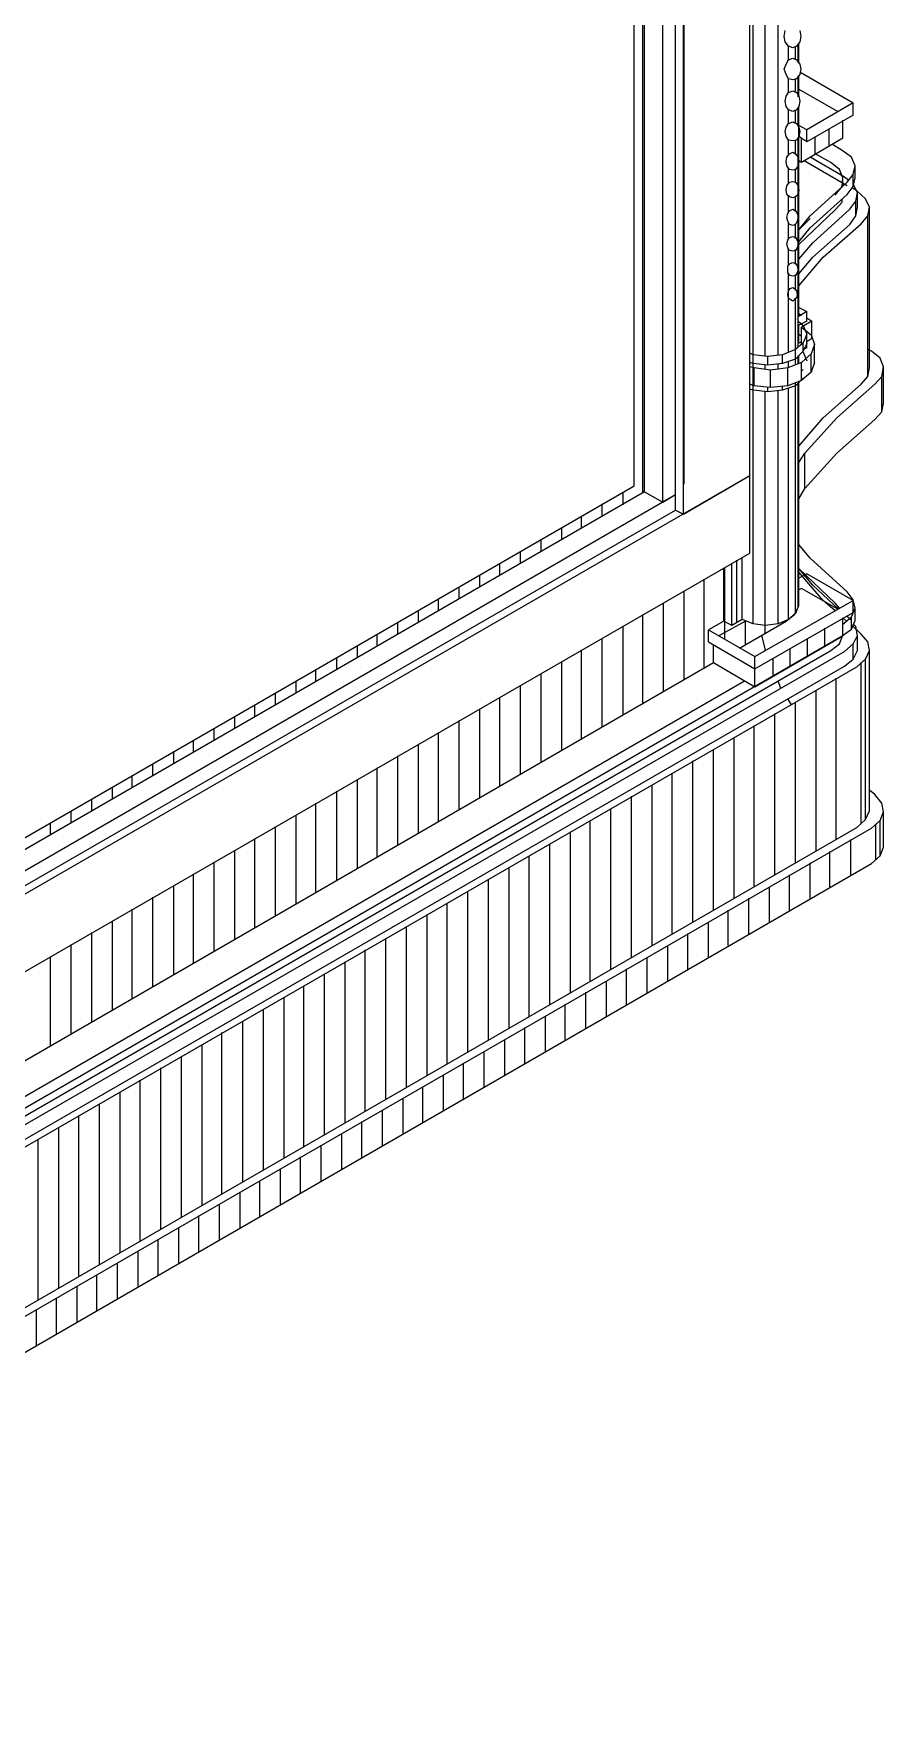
# Model space of a CAD drawing. Header units: inches. Extents: x 0.3 to 16.2, y 0.3 to 11.4.
# Drawn here: x 13.609 to 13.997, y 7.476 to 8.242 of the extents above; entities that cross this region are included whole.
import ezdxf

# ---------------------------------------------------------------- set-up
doc = ezdxf.new("R2010")
doc.units = ezdxf.units.IN
doc.header["$LTSCALE"] = 0.009843
doc.header["$MEASUREMENT"] = 0
doc.layers.add('GEOMETRY', color=7, linetype='Continuous')

msp = doc.modelspace()

# ---------------------------------------------------------------- linework, layer by layer
at = {"layer": 'GEOMETRY'}
for p, q in [((13.90551, 8.02205), (13.90551, 8.57598)), ((13.90591, 8.03583), (13.90591, 8.57638)), ((13.89606, 8.02756), (13.89606, 8.56772)), ((13.90197, 8.0311), (13.90197, 8.57126)), ((13.88701, 8.03189), (13.88701, 8.5626)), ((13.8878, 8.03228), (13.8878, 8.56299)), ((13.88307, 8.03504), (13.88307, 8.55079)), ((13.93583, 8.03976), (13.93583, 8.53268)), ((13.9374, 7.97205), (13.9374, 8.53189)), ((13.94882, 8.09488), (13.94882, 8.51299)), ((13.94291, 8.09449), (13.94291, 8.5126)), ((13.94291, 8.09449), (13.94291, 8.5126)), ((13.95157, 8.24016), (13.95197, 8.24291)), ((13.95197, 8.2378), (13.95157, 8.24016)), ((13.95354, 8.23583), (13.95197, 8.2378)), ((13.95866, 8.2378), (13.95709, 8.23583)), ((13.95866, 8.24291), (13.95906, 8.24016)), ((13.95906, 8.24016), (13.95866, 8.2378)), ((13.95551, 8.23504), (13.95354, 8.23583)), ((13.95354, 8.22953), (13.95354, 8.23583)), ((13.95354, 8.22953), (13.95354, 8.23583)), ((13.95354, 8.22953), (13.95551, 8.23031)), ((13.95709, 8.23583), (13.95551, 8.23504)), ((13.95551, 8.23031), (13.95709, 8.22953)), ((13.95669, 8.22953), (13.95669, 8.23543)), ((13.95787, 8.22835), (13.95787, 8.23661)), ((13.95787, 8.22835), (13.95787, 8.23661)), ((13.95827, 8.22835), (13.95827, 8.23701)), ((13.95827, 8.22835), (13.95827, 8.23701)), ((13.95827, 8.22795), (13.95827, 8.23701)), ((13.95827, 8.22795), (13.95827, 8.23701)), ((13.95157, 8.2252), (13.95236, 8.22756)), ((13.95236, 8.22283), (13.95157, 8.2252)), ((13.95236, 8.22756), (13.95354, 8.22953)), ((13.95354, 8.22087), (13.95236, 8.22283)), ((13.95709, 8.22953), (13.95866, 8.22756)), ((13.95866, 8.22283), (13.95709, 8.22087)), ((13.95787, 8.2126), (13.95787, 8.22205)), ((13.95787, 8.21339), (13.95787, 8.22205)), ((13.95827, 8.21299), (13.95827, 8.22244)), ((13.95827, 8.21299), (13.95827, 8.22244)), ((13.95827, 8.21339), (13.95827, 8.22205)), ((13.95827, 8.21339), (13.95827, 8.22205)), ((13.95866, 8.22756), (13.95906, 8.2252)), ((13.95906, 8.2252), (13.95866, 8.22283)), ((13.95866, 8.22402), (13.98307, 8.20984)), ((13.95236, 8.21299), (13.95354, 8.21457)), ((13.95551, 8.22047), (13.95354, 8.22087)), ((13.95354, 8.21457), (13.95354, 8.22087)), ((13.95354, 8.21457), (13.95354, 8.22087)), ((13.95354, 8.21457), (13.95551, 8.21535)), ((13.95709, 8.22087), (13.95551, 8.22047)), ((13.95551, 8.21535), (13.95709, 8.21457)), ((13.95669, 8.21457), (13.95669, 8.22087)), ((13.95709, 8.21457), (13.95827, 8.21299)), ((13.95827, 8.21614), (13.97598, 8.20591)), ((13.95197, 8.21063), (13.95236, 8.21299)), ((13.95236, 8.20827), (13.95197, 8.21063)), ((13.95354, 8.20669), (13.95236, 8.20827)), ((13.95827, 8.20827), (13.95709, 8.20669)), ((13.95787, 8.19921), (13.95787, 8.20787)), ((13.95827, 8.21299), (13.95866, 8.21063)), ((13.95866, 8.21063), (13.95827, 8.20827)), ((13.95827, 8.1122), (13.95827, 8.20827)), ((13.95827, 8.17992), (13.95827, 8.20827)), ((13.95827, 8.20394), (13.95827, 8.20827)), ((13.95827, 8.1126), (13.95827, 8.20827)), ((13.98307, 8.20984), (13.96181, 8.19764)), ((13.98307, 8.20984), (13.96181, 8.19764)), ((13.98307, 8.20433), (13.98307, 8.20984)), ((13.95236, 8.19882), (13.95354, 8.20039)), ((13.95551, 8.20591), (13.95354, 8.20669)), ((13.95354, 8.20039), (13.95354, 8.20669)), ((13.95354, 8.20039), (13.95354, 8.20669)), ((13.95354, 8.20039), (13.95551, 8.20118)), ((13.95709, 8.20669), (13.95551, 8.20591)), ((13.95551, 8.20118), (13.95709, 8.20039)), ((13.95669, 8.20039), (13.95669, 8.20669)), ((13.95709, 8.20039), (13.95827, 8.19882)), ((13.96181, 8.19764), (13.95827, 8.19961)), ((13.96181, 8.19764), (13.95827, 8.19961)), ((13.96181, 8.19764), (13.95827, 8.19961)), ((13.98307, 8.20433), (13.96181, 8.19213)), ((13.97835, 8.1937), (13.97835, 8.20197)), ((13.95197, 8.19685), (13.95236, 8.19882)), ((13.95236, 8.19449), (13.95197, 8.19685)), ((13.95354, 8.19291), (13.95236, 8.19449)), ((13.95354, 8.18622), (13.95354, 8.19331)), ((13.95354, 8.18622), (13.95354, 8.19331)), ((13.95551, 8.19252), (13.95354, 8.19291)), ((13.95709, 8.19291), (13.95551, 8.19252)), ((13.95669, 8.18661), (13.95669, 8.19291)), ((13.95827, 8.19449), (13.95709, 8.19291)), ((13.95787, 8.09843), (13.95787, 8.19409)), ((13.95827, 8.19882), (13.95866, 8.19685)), ((13.95866, 8.19685), (13.95827, 8.19449)), ((13.95945, 8.1937), (13.95827, 8.19449)), ((13.95945, 8.1937), (13.95827, 8.19449)), ((13.96181, 8.19213), (13.95827, 8.19449)), ((13.97835, 8.1937), (13.95945, 8.18268)), ((13.95945, 8.18268), (13.95945, 8.1937)), ((13.96181, 8.19213), (13.96181, 8.19764)), ((13.96575, 8.18622), (13.96575, 8.19449)), ((13.97205, 8.19016), (13.97205, 8.19803)), ((13.95236, 8.18307), (13.95276, 8.18504)), ((13.95276, 8.18504), (13.95394, 8.18661)), ((13.95394, 8.18661), (13.95551, 8.1874)), ((13.95551, 8.1874), (13.95669, 8.18661)), ((13.95669, 8.18661), (13.95787, 8.18504)), ((13.95787, 8.18504), (13.95827, 8.18307)), ((13.97913, 8.17598), (13.96339, 8.18504)), ((13.97283, 8.18268), (13.96575, 8.18661)), ((13.97795, 8.18819), (13.97362, 8.19094)), ((13.98228, 8.18504), (13.97795, 8.18819)), ((13.98386, 8.1811), (13.98228, 8.18504)), ((13.95276, 8.1811), (13.95236, 8.18307)), ((13.95394, 8.17953), (13.95276, 8.1811)), ((13.95354, 8.17323), (13.95354, 8.17992)), ((13.95354, 8.17323), (13.95354, 8.17992)), ((13.95551, 8.17913), (13.95394, 8.17953)), ((13.95669, 8.17953), (13.95551, 8.17913)), ((13.95787, 8.1811), (13.95669, 8.17953)), ((13.95669, 8.17362), (13.95669, 8.17953)), ((13.95827, 8.18307), (13.95787, 8.1811)), ((13.95787, 8.17598), (13.95827, 8.17992)), ((13.95945, 8.18268), (13.95827, 8.18346)), ((13.98031, 8.17205), (13.96063, 8.18346)), ((13.97677, 8.17953), (13.97283, 8.18268)), ((13.97835, 8.17559), (13.97677, 8.17953)), ((13.98031, 8.17362), (13.98307, 8.17717)), ((13.98031, 8.17362), (13.98307, 8.17717)), ((13.98307, 8.17717), (13.98386, 8.1811)), ((13.98307, 8.17717), (13.98386, 8.1811)), ((13.98307, 8.17165), (13.98307, 8.17717)), ((13.98386, 8.17559), (13.98386, 8.1811)), ((13.95236, 8.17008), (13.95276, 8.17205)), ((13.95276, 8.16811), (13.95236, 8.17008)), ((13.95276, 8.17205), (13.95394, 8.17362)), ((13.95394, 8.17362), (13.95551, 8.17402)), ((13.95551, 8.17402), (13.95669, 8.17362)), ((13.95669, 8.17362), (13.95787, 8.17205)), ((13.95787, 8.17205), (13.95827, 8.17008)), ((13.95827, 8.17008), (13.95787, 8.16811)), ((13.96339, 8.15827), (13.98031, 8.17362)), ((13.96339, 8.15827), (13.98031, 8.17362)), ((13.9748, 8.16772), (13.97795, 8.17165)), ((13.9748, 8.16772), (13.97795, 8.17165)), ((13.97795, 8.17165), (13.97835, 8.17559)), ((13.97795, 8.17165), (13.97835, 8.17559)), ((13.97835, 8.17165), (13.97835, 8.17559)), ((13.9811, 8.17441), (13.97913, 8.17598)), ((13.98031, 8.16811), (13.98307, 8.17165)), ((13.98465, 8.16969), (13.98268, 8.17087)), ((13.98307, 8.17165), (13.98386, 8.17559)), ((13.98504, 8.1689), (13.98307, 8.17283)), ((13.98425, 8.16496), (13.98504, 8.1689)), ((13.98425, 8.16496), (13.98504, 8.1689)), ((13.98858, 8.16614), (13.98465, 8.16969)), ((13.98504, 8.1622), (13.98504, 8.1689)), ((13.95394, 8.16693), (13.95276, 8.16811)), ((13.95354, 8.16024), (13.95354, 8.16732)), ((13.95354, 8.16024), (13.95354, 8.16732)), ((13.95551, 8.16654), (13.95394, 8.16693)), ((13.95394, 8.16063), (13.95551, 8.16142)), ((13.95669, 8.16693), (13.95551, 8.16654)), ((13.95551, 8.16142), (13.95669, 8.16063)), ((13.95787, 8.16811), (13.95669, 8.16693)), ((13.95669, 8.16063), (13.95669, 8.16693)), ((13.95827, 8.14528), (13.9748, 8.16102)), ((13.96339, 8.15276), (13.98031, 8.16811)), ((13.96457, 8.14606), (13.9815, 8.16142)), ((13.96457, 8.14606), (13.9815, 8.16142)), ((13.9748, 8.16102), (13.97795, 8.16457)), ((13.97795, 8.16457), (13.97795, 8.16614)), ((13.9815, 8.16142), (13.98425, 8.16496)), ((13.9815, 8.16142), (13.98425, 8.16496)), ((13.98425, 8.15827), (13.98425, 8.16496)), ((13.98425, 8.15827), (13.98504, 8.1622)), ((13.99055, 8.1622), (13.98858, 8.16614)), ((13.98976, 8.15827), (13.99055, 8.1622)), ((13.98976, 8.15827), (13.99055, 8.1622)), ((13.99055, 8.08898), (13.99055, 8.1622)), ((13.95276, 8.15748), (13.95315, 8.15945)), ((13.95315, 8.15591), (13.95276, 8.15748)), ((13.95315, 8.15945), (13.95394, 8.16063)), ((13.95394, 8.15433), (13.95315, 8.15591)), ((13.95354, 8.14764), (13.95354, 8.15512)), ((13.95354, 8.14764), (13.95354, 8.15512)), ((13.95551, 8.15394), (13.95394, 8.15433)), ((13.95669, 8.15433), (13.95551, 8.15394)), ((13.95669, 8.16063), (13.95748, 8.15945)), ((13.95748, 8.15591), (13.95669, 8.15433)), ((13.95669, 8.14803), (13.95669, 8.15472)), ((13.95748, 8.15945), (13.95787, 8.15748)), ((13.95787, 8.15748), (13.95748, 8.15591)), ((13.95827, 8.15197), (13.96339, 8.15827)), ((13.95827, 8.15197), (13.96339, 8.15827)), ((13.95827, 8.15197), (13.96339, 8.15709)), ((13.95827, 8.15197), (13.96339, 8.15709)), ((13.96457, 8.13937), (13.9815, 8.15433)), ((13.96929, 8.13937), (13.98661, 8.15472)), ((13.96929, 8.13937), (13.98661, 8.15472)), ((13.9815, 8.15433), (13.98425, 8.15827)), ((13.98661, 8.15472), (13.98976, 8.15827)), ((13.98661, 8.15472), (13.98976, 8.15827)), ((13.98976, 8.08504), (13.98976, 8.15827)), ((13.95276, 8.14567), (13.95315, 8.14724)), ((13.95315, 8.1437), (13.95276, 8.14567)), ((13.95315, 8.14724), (13.95394, 8.14843)), ((13.95394, 8.14843), (13.95551, 8.14882)), ((13.95551, 8.14882), (13.95669, 8.14843)), ((13.95669, 8.14843), (13.95748, 8.14724)), ((13.95748, 8.14724), (13.95787, 8.14567)), ((13.95787, 8.14567), (13.95748, 8.1437)), ((13.95827, 8.14646), (13.96339, 8.15276)), ((13.95827, 8.13858), (13.96457, 8.14606)), ((13.95827, 8.13858), (13.96457, 8.14606)), ((13.95394, 8.14252), (13.95315, 8.1437)), ((13.95354, 8.13583), (13.95354, 8.14331)), ((13.95354, 8.13583), (13.95354, 8.14331)), ((13.95551, 8.14213), (13.95394, 8.14252)), ((13.95669, 8.14252), (13.95551, 8.14213)), ((13.95748, 8.1437), (13.95669, 8.14252)), ((13.95669, 8.13622), (13.95669, 8.14291)), ((13.95827, 8.13189), (13.96457, 8.13937)), ((13.95827, 8.12638), (13.96929, 8.13937)), ((13.95827, 8.12638), (13.96929, 8.13937)), ((13.95315, 8.13543), (13.95433, 8.13661)), ((13.95315, 8.13386), (13.95315, 8.13543)), ((13.95315, 8.13228), (13.95315, 8.13386)), ((13.95433, 8.1311), (13.95315, 8.13228)), ((13.95354, 8.09606), (13.95354, 8.13189)), ((13.95354, 8.09606), (13.95354, 8.13189)), ((13.95433, 8.13661), (13.95551, 8.13701)), ((13.95551, 8.13071), (13.95433, 8.1311)), ((13.95551, 8.13701), (13.95669, 8.13661)), ((13.95669, 8.1311), (13.95551, 8.13071)), ((13.95669, 8.13661), (13.95748, 8.13543)), ((13.95748, 8.13228), (13.95669, 8.1311)), ((13.95669, 8.12441), (13.95669, 8.1315)), ((13.95748, 8.13543), (13.95787, 8.13386)), ((13.95787, 8.13386), (13.95748, 8.13228)), ((13.95315, 8.12244), (13.95354, 8.12402)), ((13.95354, 8.12402), (13.95433, 8.1252)), ((13.95433, 8.1252), (13.95551, 8.12559)), ((13.95551, 8.12559), (13.9563, 8.1252)), ((13.9563, 8.1252), (13.95709, 8.12402)), ((13.95709, 8.12402), (13.95748, 8.12244)), ((13.95354, 8.12087), (13.95315, 8.12244)), ((13.95433, 8.12008), (13.95354, 8.12087)), ((13.95551, 8.11929), (13.95433, 8.12008)), ((13.9563, 8.12008), (13.95551, 8.11929)), ((13.95709, 8.12087), (13.9563, 8.12008)), ((13.95669, 8.09016), (13.95669, 8.12047)), ((13.95748, 8.12244), (13.95709, 8.12087)), ((13.95827, 8.11654), (13.96181, 8.11457)), ((13.95669, 8.11142), (13.95669, 8.11142)), ((13.95669, 8.11142), (13.95669, 8.11142)), ((13.95669, 8.11142), (13.95669, 8.11102)), ((13.95669, 8.10748), (13.95669, 8.11142)), ((13.95669, 8.10748), (13.95669, 8.10748)), ((13.96181, 8.11457), (13.95787, 8.1122)), ((13.96181, 8.11457), (13.95787, 8.1122)), ((13.96181, 8.11024), (13.95787, 8.10827)), ((13.95787, 8.11024), (13.96024, 8.10827)), ((13.95827, 8.11378), (13.95945, 8.11299)), ((13.95827, 8.1), (13.95827, 8.10827)), ((13.95827, 8.1), (13.95827, 8.10827)), ((13.96417, 8.11024), (13.95945, 8.10748)), ((13.96417, 8.11024), (13.95945, 8.10748)), ((13.95945, 8.10748), (13.96378, 8.10394)), ((13.95945, 8.09961), (13.95945, 8.10748)), ((13.96024, 8.10827), (13.96181, 8.10433)), ((13.96181, 8.11024), (13.96181, 8.11457)), ((13.96181, 8.11181), (13.96417, 8.11024)), ((13.96417, 8.10236), (13.96417, 8.11024)), ((13.96024, 8.10039), (13.95669, 8.09724)), ((13.96024, 8.10039), (13.95669, 8.09724)), ((13.95945, 8.10079), (13.95787, 8.1)), ((13.95945, 8.10079), (13.95787, 8.1)), ((13.95827, 8.10433), (13.95945, 8.10354)), ((13.96024, 8.1), (13.95945, 8.09961)), ((13.96181, 8.10433), (13.96024, 8.10039)), ((13.96181, 8.10433), (13.96024, 8.10039)), ((13.96024, 8.09646), (13.96024, 8.10039)), ((13.96181, 8.1), (13.96024, 8.09646)), ((13.96181, 8.1), (13.96181, 8.10433)), ((13.96417, 8.10236), (13.96181, 8.10079)), ((13.96181, 8.09803), (13.96181, 8.10079)), ((13.96378, 8.10394), (13.96535, 8.09961)), ((13.96535, 8.09961), (13.96378, 8.09528)), ((13.96535, 8.09961), (13.96378, 8.09528)), ((13.96535, 8.09134), (13.96535, 8.09961)), ((13.9374, 8.09488), (13.93583, 8.09567)), ((13.9374, 8.09488), (13.93583, 8.09567)), ((13.94409, 8.09409), (13.9374, 8.09488)), ((13.9374, 8.09094), (13.9374, 8.09488)), ((13.94409, 8.09409), (13.9374, 8.09488)), ((13.95079, 8.09488), (13.94409, 8.09409)), ((13.95079, 8.09488), (13.94409, 8.09409)), ((13.94409, 8.09016), (13.94409, 8.09409)), ((13.95669, 8.09724), (13.95079, 8.09488)), ((13.95669, 8.09724), (13.95079, 8.09488)), ((13.95079, 8.09094), (13.95079, 8.09488)), ((13.95669, 8.09291), (13.95079, 8.09094)), ((13.95669, 8.09921), (13.95669, 8.09921)), ((13.95669, 8.09921), (13.95669, 8.09921)), ((13.95669, 8.09921), (13.95669, 8.09882)), ((13.95669, 8.09528), (13.95669, 8.09921)), ((13.95669, 8.09291), (13.95669, 8.09724)), ((13.96024, 8.09646), (13.95669, 8.09291)), ((13.95787, 8.09094), (13.95787, 8.09449)), ((13.95827, 8.09094), (13.95827, 8.09449)), ((13.95827, 8.09094), (13.95827, 8.09449)), ((13.96378, 8.09528), (13.95945, 8.09134)), ((13.96378, 8.09528), (13.95945, 8.09134)), ((13.96181, 8.09803), (13.96024, 8.09724)), ((13.96024, 8.09606), (13.96024, 8.09606)), ((13.96024, 8.09606), (13.96181, 8.09213)), ((13.96378, 8.08701), (13.96378, 8.09528)), ((13.99134, 8.09646), (13.98976, 8.09724)), ((13.99528, 8.09331), (13.99134, 8.09646)), ((13.99685, 8.08937), (13.99528, 8.09331)), ((13.9374, 8.09094), (13.93583, 8.09134)), ((13.9378, 8.08898), (13.93583, 8.08937)), ((13.9378, 8.08898), (13.93583, 8.08937)), ((13.94409, 8.09016), (13.9374, 8.09094)), ((13.94528, 8.0878), (13.9378, 8.08898)), ((13.9378, 8.08071), (13.9378, 8.08898)), ((13.94528, 8.0878), (13.9378, 8.08898)), ((13.94291, 8.08819), (13.94291, 8.09016)), ((13.94291, 8.08819), (13.94291, 8.09016)), ((13.95079, 8.09094), (13.94409, 8.09016)), ((13.95315, 8.08898), (13.94528, 8.0878)), ((13.95315, 8.08898), (13.94528, 8.0878)), ((13.94528, 8.07992), (13.94528, 8.0878)), ((13.94882, 8.08819), (13.94882, 8.09055)), ((13.95945, 8.09134), (13.95315, 8.08898)), ((13.95945, 8.09134), (13.95315, 8.08898)), ((13.95315, 8.08071), (13.95315, 8.08898)), ((13.95354, 8.08898), (13.95354, 8.09173)), ((13.95354, 8.08898), (13.95354, 8.09173)), ((13.96024, 8.08425), (13.95669, 8.08071)), ((13.95945, 8.08307), (13.95945, 8.09134)), ((13.96024, 8.08819), (13.95945, 8.0874)), ((13.96024, 8.08819), (13.95945, 8.0874)), ((13.96378, 8.08701), (13.95945, 8.08307)), ((13.96535, 8.09134), (13.96378, 8.08701)), ((13.98661, 8.0815), (13.98976, 8.08504)), ((13.98976, 8.08504), (13.99055, 8.08898)), ((13.99291, 8.0815), (13.99606, 8.08504)), ((13.99291, 8.0815), (13.99606, 8.08504)), ((13.99606, 8.08504), (13.99685, 8.08937)), ((13.99606, 8.08504), (13.99685, 8.08937)), ((13.99606, 8.0689), (13.99606, 8.08504)), ((13.99685, 8.07283), (13.99685, 8.08937)), ((13.9378, 8.08071), (13.93583, 8.0815)), ((13.9374, 8.07874), (13.93583, 8.07913)), ((13.9378, 8.08268), (13.9374, 8.08268)), ((13.9374, 8.07874), (13.9374, 8.08268)), ((13.9378, 8.08268), (13.9374, 8.08268)), ((13.94409, 8.07795), (13.9374, 8.07874)), ((13.94528, 8.07992), (13.9378, 8.08071)), ((13.94291, 7.97126), (13.94291, 8.07795)), ((13.94291, 7.96772), (13.94291, 8.07795)), ((13.94409, 8.07795), (13.94409, 8.07992)), ((13.95079, 8.07874), (13.94409, 8.07795)), ((13.95315, 8.08071), (13.94528, 8.07992)), ((13.94882, 7.97205), (13.94882, 8.07835)), ((13.95669, 8.08071), (13.95079, 8.07874)), ((13.95079, 8.07874), (13.95079, 8.08031)), ((13.95945, 8.08307), (13.95315, 8.08071)), ((13.95354, 7.97402), (13.95354, 8.07953)), ((13.95354, 7.98622), (13.95354, 8.07953)), ((13.95669, 7.97677), (13.95669, 8.08228)), ((13.95669, 8.08071), (13.95669, 8.08189)), ((13.95787, 7.97992), (13.95787, 8.08189)), ((13.95827, 7.98031), (13.95827, 8.08228)), ((13.95827, 7.98898), (13.95827, 8.08228)), ((13.96929, 8.06614), (13.98661, 8.0815)), ((13.97559, 8.06614), (13.99291, 8.0815)), ((13.97559, 8.06614), (13.99291, 8.0815)), ((13.99606, 8.0689), (13.99685, 8.07283)), ((13.95827, 8.05315), (13.96929, 8.06614)), ((13.96102, 8.05), (13.97559, 8.06614)), ((13.96102, 8.05), (13.97559, 8.06614)), ((13.97559, 8.05), (13.99291, 8.06535)), ((13.99291, 8.06535), (13.99606, 8.0689)), ((13.95827, 8.04567), (13.96102, 8.05)), ((13.95827, 8.04567), (13.96102, 8.05)), ((13.96102, 8.03386), (13.97559, 8.05)), ((13.96102, 8.03386), (13.96102, 8.05)), ((13.35827, 7.7063), (13.93583, 8.03976)), ((13.35827, 7.7063), (13.93583, 8.03976)), ((13.90551, 8.02205), (13.93583, 8.03976)), ((13.93583, 8.00433), (13.93583, 8.03976)), ((13.38898, 7.73465), (13.90197, 8.0311)), ((13.38898, 7.73465), (13.90197, 8.0311)), ((13.8878, 8.03228), (13.39134, 7.74567)), ((13.39961, 7.75591), (13.88307, 8.03504)), ((13.87795, 8.02638), (13.87795, 8.03189)), ((13.8878, 8.03228), (13.89606, 8.02756)), ((13.89606, 8.02756), (13.90197, 8.0311)), ((13.90197, 8.02402), (13.90197, 8.0311)), ((13.95827, 8.02913), (13.96102, 8.03386)), ((13.38898, 7.72795), (13.90197, 8.02402)), ((13.8685, 8.02126), (13.8685, 8.02677)), ((13.90197, 8.02402), (13.90551, 8.02205)), ((13.85, 8.01024), (13.85, 8.01575)), ((13.85906, 8.01575), (13.85906, 8.02126)), ((13.84055, 8.00512), (13.84055, 8.01063)), ((13.96339, 8.00197), (13.95827, 8.00827)), ((13.35827, 7.67087), (13.93583, 8.00433)), ((13.8311, 7.99961), (13.8311, 8.00512)), ((13.92992, 7.97244), (13.92992, 8.00118)), ((13.93228, 7.97402), (13.93228, 8.00236)), ((13.98031, 7.98661), (13.96339, 8.00197)), ((13.8126, 7.98898), (13.8126, 7.99449)), ((13.82165, 7.99409), (13.82165, 7.99961)), ((13.91496, 7.95157), (13.91496, 7.99252)), ((13.92402, 7.97323), (13.92402, 7.99764)), ((13.92441, 7.96496), (13.92441, 7.99764)), ((13.92756, 7.97126), (13.92756, 7.99961)), ((13.9748, 7.9815), (13.95827, 7.99724)), ((13.96457, 7.98976), (13.95827, 7.99724)), ((13.96929, 7.98268), (13.95827, 7.99567)), ((13.96181, 7.99488), (13.95827, 7.99291)), ((13.98307, 7.98268), (13.96181, 7.99488)), ((13.80315, 7.98346), (13.80315, 7.98898)), ((13.90591, 7.94646), (13.90591, 7.98701)), ((13.95827, 7.98898), (13.95787, 7.98858)), ((13.95945, 7.98819), (13.95787, 7.9874)), ((13.97598, 7.97874), (13.95945, 7.98819)), ((13.97638, 7.97874), (13.96457, 7.98976)), ((13.98307, 7.98307), (13.98031, 7.98661)), ((13.78465, 7.97283), (13.78465, 7.97835)), ((13.7937, 7.97795), (13.7937, 7.98346)), ((13.89646, 7.94094), (13.89646, 7.9815)), ((13.93819, 7.95709), (13.98307, 7.98268)), ((13.93819, 7.95709), (13.98307, 7.98268)), ((13.93819, 7.95157), (13.98307, 7.97717)), ((13.9563, 7.97638), (13.95827, 7.98031)), ((13.95787, 7.97992), (13.95669, 7.97677)), ((13.9748, 7.97795), (13.96929, 7.98268)), ((13.97677, 7.97913), (13.9748, 7.9815)), ((13.98228, 7.9752), (13.98386, 7.97913)), ((13.98228, 7.9752), (13.98386, 7.97913)), ((13.98386, 7.97913), (13.98307, 7.98307)), ((13.98307, 7.97717), (13.98307, 7.98268)), ((13.98386, 7.97362), (13.98386, 7.97913)), ((13.7752, 7.96732), (13.7752, 7.97283)), ((13.87795, 7.93031), (13.87795, 7.97087)), ((13.88701, 7.93543), (13.88701, 7.97638)), ((13.92402, 7.97323), (13.91693, 7.96929)), ((13.93386, 7.97323), (13.92165, 7.96654)), ((13.92756, 7.97126), (13.92402, 7.97323)), ((13.93228, 7.97402), (13.92756, 7.97126)), ((13.9311, 7.96102), (13.95236, 7.97323)), ((13.9374, 7.97205), (13.93228, 7.97402)), ((13.93386, 7.9626), (13.93386, 7.97323)), ((13.94291, 7.97126), (13.9374, 7.97205)), ((13.94882, 7.97205), (13.94291, 7.97126)), ((13.95354, 7.97402), (13.94882, 7.97205)), ((13.95236, 7.97323), (13.9563, 7.97638)), ((13.95669, 7.97677), (13.95354, 7.97402)), ((13.97008, 7.96181), (13.97008, 7.97008)), ((13.97795, 7.97165), (13.98228, 7.9752)), ((13.97795, 7.97165), (13.98228, 7.9752)), ((13.97795, 7.96654), (13.98228, 7.96969)), ((13.97835, 7.97362), (13.97835, 7.9748)), ((13.97992, 7.97323), (13.97835, 7.9748)), ((13.97835, 7.96654), (13.97835, 7.9748)), ((13.97835, 7.97323), (13.97835, 7.97362)), ((13.97835, 7.97323), (13.97835, 7.97362)), ((13.97835, 7.96693), (13.97835, 7.97362)), ((13.9815, 7.97441), (13.97992, 7.97559)), ((13.98228, 7.97362), (13.9815, 7.97441)), ((13.98228, 7.96969), (13.98228, 7.9752)), ((13.98228, 7.96969), (13.98386, 7.97362)), ((13.98661, 7.96732), (13.98228, 7.97165)), ((13.98425, 7.97087), (13.98307, 7.97205)), ((13.98504, 7.96654), (13.98425, 7.97087)), ((13.32087, 7.58701), (13.97795, 7.96654)), ((13.75669, 7.95669), (13.75669, 7.9622)), ((13.76575, 7.96181), (13.76575, 7.96732)), ((13.8685, 7.9248), (13.8685, 7.96535)), ((13.91693, 7.96929), (13.93819, 7.95709)), ((13.91693, 7.96929), (13.93819, 7.95709)), ((13.91693, 7.96378), (13.91693, 7.96929)), ((13.91693, 7.96378), (13.93819, 7.95157)), ((13.91929, 7.95433), (13.91929, 7.9622)), ((13.93819, 7.94331), (13.97835, 7.96654)), ((13.94291, 7.96063), (13.94134, 7.96693)), ((13.9622, 7.95709), (13.9622, 7.96535)), ((13.97283, 7.95984), (13.97677, 7.96299)), ((13.97677, 7.96299), (13.97835, 7.96693)), ((13.97913, 7.95945), (13.98307, 7.96299)), ((13.97913, 7.95945), (13.98307, 7.96299)), ((13.98307, 7.96299), (13.98504, 7.96654)), ((13.98307, 7.96299), (13.98504, 7.96654)), ((13.98307, 7.95591), (13.98307, 7.96299)), ((13.98504, 7.95984), (13.98504, 7.96654)), ((13.98976, 7.96378), (13.98661, 7.96732)), ((13.99055, 7.95984), (13.98976, 7.96378)), ((13.32047, 7.58307), (13.97283, 7.95984)), ((13.32087, 7.57953), (13.97913, 7.95945)), ((13.32087, 7.57953), (13.97913, 7.95945)), ((13.32323, 7.60984), (13.91929, 7.95433)), ((13.74724, 7.95118), (13.74724, 7.95669)), ((13.85, 7.91417), (13.85, 7.95472)), ((13.85906, 7.91929), (13.85906, 7.96024)), ((13.91929, 7.95433), (13.93819, 7.94331)), ((13.93819, 7.95157), (13.93819, 7.95709)), ((13.93819, 7.94331), (13.93819, 7.95433)), ((13.94291, 7.95984), (13.94291, 7.96063)), ((13.94646, 7.94803), (13.94646, 7.9563)), ((13.95433, 7.95276), (13.95433, 7.96063)), ((13.97913, 7.95276), (13.98307, 7.95591)), ((13.98307, 7.95591), (13.98504, 7.95984)), ((13.98465, 7.95236), (13.98858, 7.95591)), ((13.98465, 7.95236), (13.98858, 7.95591)), ((13.98661, 7.88071), (13.98661, 7.95433)), ((13.98858, 7.95591), (13.99055, 7.95984)), ((13.98858, 7.95591), (13.99055, 7.95984)), ((13.98858, 7.88268), (13.98858, 7.95591)), ((13.99055, 7.88661), (13.99055, 7.95984)), ((13.32087, 7.57283), (13.97913, 7.95276)), ((13.32126, 7.56969), (13.98465, 7.95236)), ((13.32126, 7.56969), (13.98465, 7.95236)), ((13.7378, 7.94567), (13.7378, 7.95118)), ((13.84055, 7.90866), (13.84055, 7.94921)), ((13.9752, 7.87362), (13.9752, 7.94724)), ((13.37008, 7.62087), (13.93346, 7.94606)), ((13.37008, 7.62087), (13.93346, 7.94606)), ((13.71929, 7.93504), (13.71929, 7.94055)), ((13.72874, 7.94055), (13.72874, 7.94567)), ((13.8311, 7.90315), (13.8311, 7.94409)), ((13.95, 7.94252), (13.94882, 7.94606)), ((13.96614, 7.8685), (13.96614, 7.94173)), ((13.70984, 7.92953), (13.70984, 7.93504)), ((13.8126, 7.89252), (13.8126, 7.93307)), ((13.82165, 7.89803), (13.82165, 7.93858)), ((13.95472, 7.93543), (13.95315, 7.9378)), ((13.95669, 7.86299), (13.95669, 7.93622)), ((13.69134, 7.9189), (13.69134, 7.92441)), ((13.70079, 7.92441), (13.70079, 7.92953)), ((13.80315, 7.88701), (13.80315, 7.92795)), ((13.9378, 7.85236), (13.9378, 7.92559)), ((13.94724, 7.85748), (13.94724, 7.9311)), ((13.68189, 7.91339), (13.68189, 7.9189)), ((13.78465, 7.87638), (13.78465, 7.91693)), ((13.7937, 7.88189), (13.7937, 7.92244)), ((13.92874, 7.84685), (13.92874, 7.92008)), ((13.66339, 7.90276), (13.66339, 7.90827)), ((13.67283, 7.90827), (13.67283, 7.91339)), ((13.7752, 7.87087), (13.7752, 7.91181)), ((13.90984, 7.83622), (13.90984, 7.90945)), ((13.91929, 7.84134), (13.91929, 7.91457)), ((13.65394, 7.89724), (13.65394, 7.90276)), ((13.75669, 7.86024), (13.75669, 7.90079)), ((13.76575, 7.86575), (13.76575, 7.9063)), ((13.90039, 7.83071), (13.90039, 7.90394)), ((13.64488, 7.89213), (13.64488, 7.89724)), ((13.74724, 7.85472), (13.74724, 7.89567)), ((13.88189, 7.81969), (13.88189, 7.89331)), ((13.89134, 7.8252), (13.89134, 7.89843)), ((13.99291, 7.89409), (13.99055, 7.89606)), ((13.99606, 7.89016), (13.99291, 7.89409)), ((13.62598, 7.8811), (13.62598, 7.88661)), ((13.63543, 7.88661), (13.63543, 7.89213)), ((13.7378, 7.84961), (13.7378, 7.89016)), ((13.87244, 7.81457), (13.87244, 7.8878)), ((13.98858, 7.88268), (13.99055, 7.88661)), ((13.99528, 7.88228), (13.99685, 7.88622)), ((13.99528, 7.88228), (13.99685, 7.88622)), ((13.99685, 7.88622), (13.99606, 7.89016)), ((13.99685, 7.87008), (13.99685, 7.88622)), ((13.32126, 7.49606), (13.98465, 7.87913)), ((13.32165, 7.49252), (13.99134, 7.87874)), ((13.32165, 7.49252), (13.99134, 7.87874)), ((13.61654, 7.87598), (13.61654, 7.8811)), ((13.71929, 7.83858), (13.71929, 7.87953)), ((13.72874, 7.84409), (13.72874, 7.88465)), ((13.86299, 7.80906), (13.86299, 7.88228)), ((13.98465, 7.87913), (13.98858, 7.88268)), ((13.99134, 7.87874), (13.99528, 7.88228)), ((13.99134, 7.87874), (13.99528, 7.88228)), ((13.99331, 7.86417), (13.99331, 7.88071)), ((13.99528, 7.86614), (13.99528, 7.88228)), ((13.70984, 7.83346), (13.70984, 7.87402)), ((13.84449, 7.79843), (13.84449, 7.87165)), ((13.85394, 7.80354), (13.85394, 7.87717)), ((13.98189, 7.85709), (13.98189, 7.87362)), ((13.99528, 7.86614), (13.99685, 7.87008)), ((13.32165, 7.47598), (13.99134, 7.8626)), ((13.69134, 7.82244), (13.69134, 7.86339)), ((13.70079, 7.82795), (13.70079, 7.8685)), ((13.83504, 7.79291), (13.83504, 7.86614)), ((13.96339, 7.84646), (13.96339, 7.86299)), ((13.97244, 7.85197), (13.97244, 7.86811)), ((13.99134, 7.8626), (13.99528, 7.86614)), ((13.68189, 7.81732), (13.68189, 7.85787)), ((13.81654, 7.78228), (13.81654, 7.85551)), ((13.82598, 7.7874), (13.82598, 7.86063)), ((13.95394, 7.84134), (13.95394, 7.85748)), ((13.66339, 7.8063), (13.66339, 7.84724)), ((13.67283, 7.81181), (13.67283, 7.85236)), ((13.80709, 7.77677), (13.80709, 7.85)), ((13.94488, 7.83583), (13.94488, 7.85197)), ((13.65394, 7.80079), (13.65394, 7.84173)), ((13.78858, 7.76575), (13.78858, 7.83937)), ((13.79764, 7.77126), (13.79764, 7.84449)), ((13.92598, 7.8252), (13.92598, 7.84134)), ((13.93543, 7.83031), (13.93543, 7.84685)), ((13.64488, 7.79567), (13.64488, 7.83622)), ((13.77913, 7.76063), (13.77913, 7.83386)), ((13.91693, 7.81969), (13.91693, 7.83583)), ((13.62598, 7.78465), (13.62598, 7.82559)), ((13.63543, 7.79016), (13.63543, 7.8311)), ((13.76969, 7.75512), (13.76969, 7.82835)), ((13.89843, 7.80906), (13.89843, 7.8252)), ((13.90748, 7.81417), (13.90748, 7.83071)), ((13.61654, 7.77953), (13.61654, 7.82008)), ((13.75118, 7.74449), (13.75118, 7.81772)), ((13.76024, 7.74961), (13.76024, 7.82323)), ((13.88898, 7.80354), (13.88898, 7.81969)), ((13.74173, 7.73898), (13.74173, 7.8122)), ((13.87047, 7.79291), (13.87047, 7.80906)), ((13.87953, 7.79803), (13.87953, 7.81457)), ((13.72323, 7.72835), (13.72323, 7.80157)), ((13.73228, 7.73346), (13.73228, 7.80669)), ((13.86102, 7.7874), (13.86102, 7.80394)), ((13.71378, 7.72283), (13.71378, 7.79606)), ((13.85157, 7.78228), (13.85157, 7.79843)), ((13.70433, 7.71732), (13.70433, 7.79055)), ((13.83307, 7.77126), (13.83307, 7.7878)), ((13.84252, 7.77677), (13.84252, 7.79291)), ((13.68583, 7.70669), (13.68583, 7.77992)), ((13.69488, 7.71181), (13.69488, 7.78543)), ((13.82402, 7.76614), (13.82402, 7.78228)), ((13.67638, 7.70118), (13.67638, 7.77441)), ((13.80512, 7.75512), (13.80512, 7.77165)), ((13.81457, 7.76063), (13.81457, 7.77677)), ((13.65748, 7.69055), (13.65748, 7.76378)), ((13.66693, 7.69567), (13.66693, 7.76929)), ((13.79606, 7.75), (13.79606, 7.76614)), ((13.64843, 7.68504), (13.64843, 7.75827)), ((13.77756, 7.73898), (13.77756, 7.75551)), ((13.78661, 7.74449), (13.78661, 7.76063)), ((13.62953, 7.67441), (13.62953, 7.74764)), ((13.63898, 7.67953), (13.63898, 7.75276)), ((13.76811, 7.73386), (13.76811, 7.75)), ((13.62047, 7.6689), (13.62047, 7.74213)), ((13.75866, 7.72835), (13.75866, 7.74488)), ((13.61102, 7.66339), (13.61102, 7.73661)), ((13.74016, 7.71772), (13.74016, 7.73386)), ((13.74961, 7.72323), (13.74961, 7.73937)), ((13.73071, 7.7122), (13.73071, 7.72874)), ((13.7122, 7.70157), (13.7122, 7.71772)), ((13.72165, 7.70709), (13.72165, 7.72323)), ((13.70315, 7.69606), (13.70315, 7.7126)), ((13.68425, 7.68543), (13.68425, 7.70197)), ((13.6937, 7.69094), (13.6937, 7.70709)), ((13.6752, 7.68031), (13.6752, 7.69646)), ((13.66575, 7.6748), (13.66575, 7.69094)), ((13.64724, 7.66417), (13.64724, 7.68031)), ((13.65669, 7.66929), (13.65669, 7.68583)), ((13.6378, 7.65866), (13.6378, 7.6748)), ((13.61929, 7.64803), (13.61929, 7.66417)), ((13.62874, 7.65315), (13.62874, 7.66969)), ((13.61024, 7.64252), (13.61024, 7.65866))]:
    msp.add_line(p, q, dxfattribs=at)

doc.saveas('drawing.dxf')
